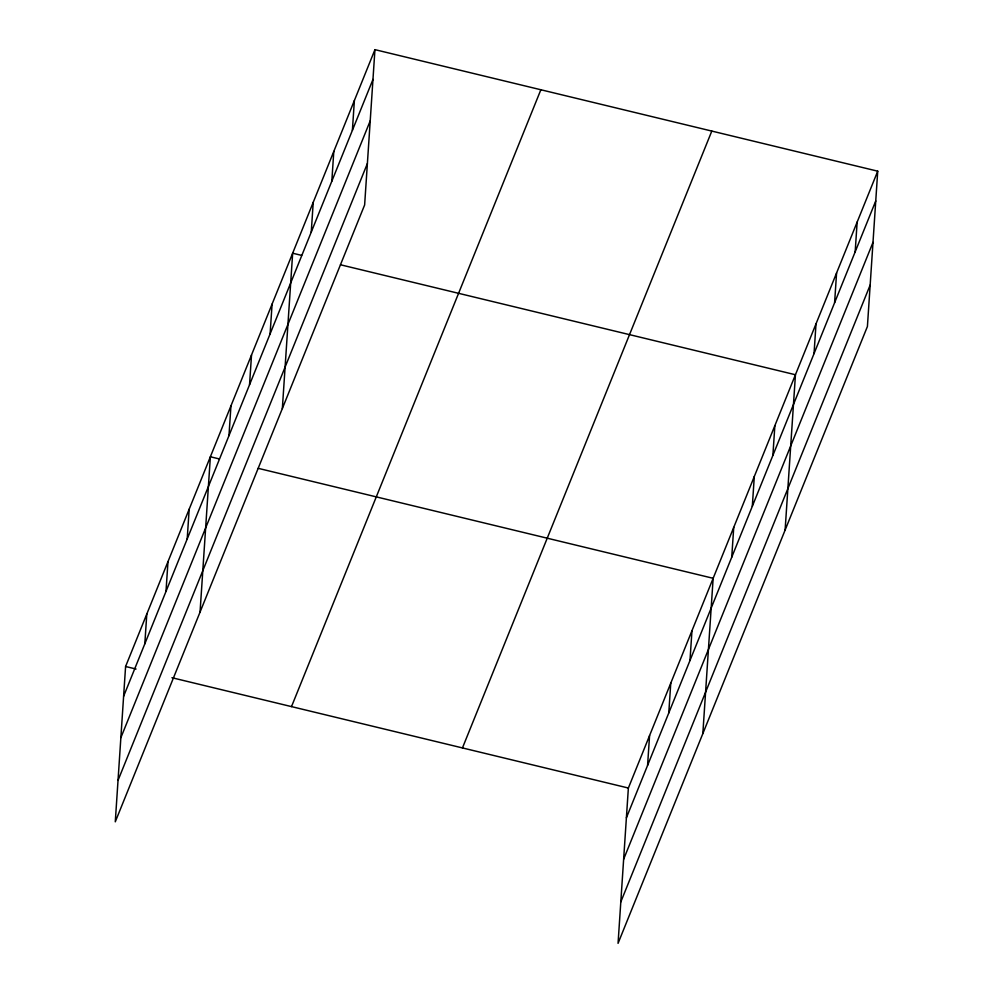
<?xml version="1.0" encoding="UTF-8"?>
<svg xmlns="http://www.w3.org/2000/svg" width="993" height="993" viewBox="0 0 993 993"><rect width="100%" height="100%" fill="white"/><g stroke="black" fill="none" stroke-linecap="round" stroke-linejoin="round"><path stroke-width="1.49" d="M374.944 49.65L125.59 666.502L115.275 821.819L364.63 204.968L374.944 49.65L877.725 171.181L867.41 326.498L618.056 943.35L628.37 788.032L877.725 171.181M144.817 643.836L146.79 614.071M166.005 591.394L167.978 561.641M187.205 538.963L189.179 509.21M200.052 612.098L210.367 456.78L219.341 458.94M228.973 435.642L230.947 405.889M249.541 384.75L251.514 354.998M270.108 333.859L272.082 304.106M282.347 408.533L292.662 253.215L301.624 255.375M311.256 232.077L313.229 202.324M331.823 181.185L333.797 151.433M352.391 130.294L354.377 100.541M647.585 765.355L649.571 735.602M668.785 712.924L670.759 683.172M689.986 660.494L691.96 630.729M702.833 733.616L713.148 578.298L258.205 468.336M731.742 557.172L733.728 527.407M752.322 506.281L754.295 476.516M772.889 455.39L774.863 425.625M785.115 530.051L795.443 374.746L340.487 264.771M814.037 353.607L816.01 323.855M834.604 302.716L836.578 272.963M855.172 251.825L857.145 222.072M123.616 696.267L372.971 79.415M120.861 737.7L370.215 120.848M118.03 780.386L367.385 163.535M291.508 706.606L540.862 89.755M462.453 747.928L711.807 131.076M626.397 817.798L875.752 200.934M623.641 859.23L872.996 242.366M620.811 901.917L870.153 285.065M125.59 666.502L136.053 669.034M171.926 677.71L628.37 788.032"/></g></svg>
